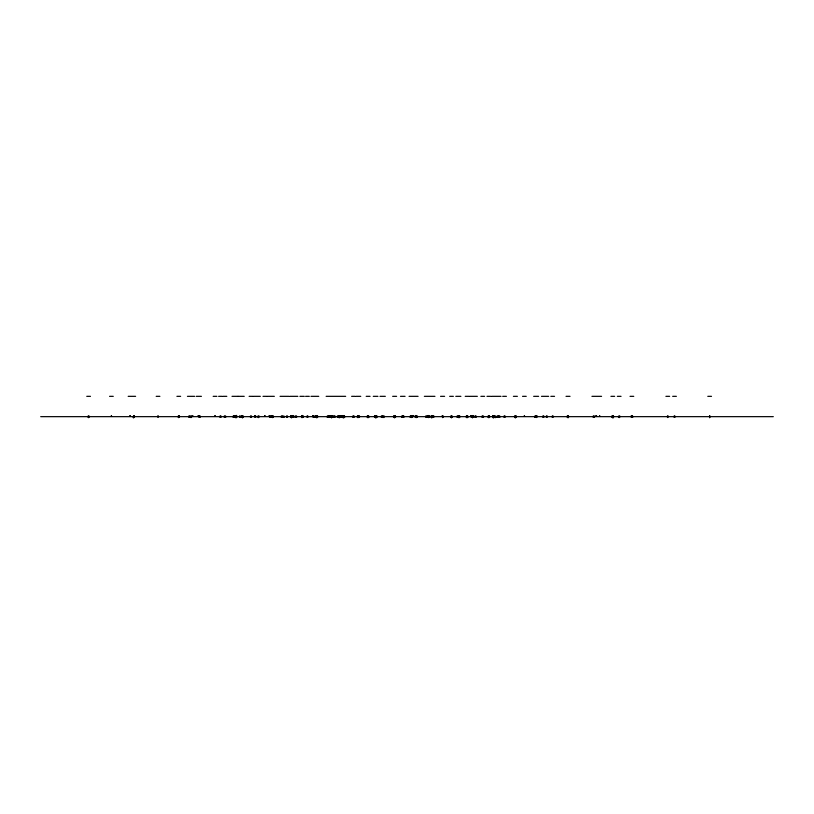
<?xml version="1.0" encoding="UTF-8"?>
<svg xmlns="http://www.w3.org/2000/svg" width="814" height="814" viewBox="0 0 814 814"><rect width="100%" height="100%" fill="white"/><g stroke="black" fill="none" stroke-linecap="round" stroke-linejoin="round"><path stroke-width="1.22" d="M133.689 415.639C132.631 421.357 133.923 413.441 134.483 416.361M236.375 417.256C234.31 418.284 238.37 417.195 235.602 415.801C238.644 414.143 233.883 418.101 236.894 417.206M367.114 416.361L368.04 415.639L368.956 416.361M416.208 416.361C418.691 415.344 412.851 415.211 417.185 416.361M236.029 416.575L236.091 415.639L236.152 416.361M368.213 417.206L368.844 417.206M214.977 416.361L215.008 415.679M376.231 416.727L376.119 417.663L376.923 417.206M357.967 416.361L358.018 415.639L358.872 416.361M428.551 416.361C430.962 415.374 425.325 415.15 429.375 416.361M236.152 416.941L236.091 417.663L235.338 417.206M272.415 416.361L272.487 415.639L273.229 416.361M332.143 417.206L332.499 415.649L333.211 416.361M192.725 416.361L192.776 415.679L192.877 416.361M316.819 416.361L316.9 415.639L317.867 416.361M375.885 417.643L375.071 416.727L375.793 415.679L377.024 416.3L376.037 415.639L376.027 417.623L376.831 417.206L375.478 417.653L376.21 417.134M432.051 416.361L432.122 415.639L433.028 416.361M375.702 417.206C374.521 417.389 376.16 414.753 375.956 416.361M344.739 416.361C343.193 415.232 341.636 415.618 343.752 416.361M416.972 417.206L415.374 417.206L417.063 417.206M473.494 416.361L472.456 415.659L472.476 417.653L473.372 417.206L471.866 417.419L473.107 417.206M272.548 417.206L273.138 417.206M332.57 417.206L333.14 417.206M268.996 416.361L269.119 415.659L269.302 416.361M242.216 416.361L242.369 415.639L243.315 416.361M312.678 416.361L312.8 415.659M488.675 416.361L488.838 415.639L489.702 416.361M599.542 416.361L599.664 415.659L599.857 416.361M316.972 417.206L317.653 417.206M432.193 417.206L433.913 417.206M129.864 416.361L129.996 415.659M199.196 416.361L199.369 415.639L200.427 416.361M271.316 416.361C271.632 415.455 273.504 415.679 272.883 416.361M473.443 416.361C470.665 414.265 472.893 419.566 472.853 416.361M303.408 416.361C301.424 413.309 300.498 419.424 303.144 417.206M375.274 416.361C375.508 414.184 375.936 418.64 375.254 417.073M431.929 416.361L432.132 415.639L432.417 416.361M331.4 416.361C331.227 415.323 333.028 415.374 332.58 416.361M567.663 416.361L567.948 415.639L568.498 416.361M264.642 416.361L264.825 415.649M367.816 416.361L368.325 415.7M442.175 416.361L442.755 415.639L443.376 416.361M466.849 416.361L467.063 415.639L467.999 416.361M415.985 416.361L416.219 415.639L417.073 416.361M466.829 416.361L467.063 415.639L467.867 416.361M515.282 416.361C517.958 415.435 512.81 415.679 516.107 416.361M596.041 416.361L596.286 415.639L596.855 416.361M111.152 416.361L111.386 415.639L111.66 416.361M178.51 416.361L178.765 415.639L179.456 416.361M524.124 416.361L524.369 415.639L524.643 416.361M197.853 416.361L198.128 415.639L198.413 416.361M431.339 417.206L432.061 415.639L432.326 416.361M488.542 416.361L488.838 415.639L489.448 416.361M367.745 416.361L368.04 415.639L368.834 416.361M471.082 416.361L471.377 415.639L472.334 416.361M342.623 416.168L342.867 415.649L343.406 416.361M415.923 416.361L416.219 415.639L416.636 416.361M157.733 416.361L158.038 415.639L158.343 416.361M242.063 416.361L242.379 415.639L243.081 416.361M567.857 416.361C568.752 414.021 569.179 419.464 567.124 417.206M242.511 417.206L243.203 417.206M312.973 417.206L314.306 417.206M199.522 417.206L200.325 417.206M236.019 417.602L236.152 415.679L236.966 416.361M472.72 417.206L472.588 417.623M198.972 416.361L199.43 415.649L199.766 416.361M272.09 416.361L272.487 415.639L272.558 416.361M315.354 416.361L315.771 415.639L316.585 416.361M415.812 416.361L416.219 415.639L416.524 416.361M374.918 416.361L375.407 415.639L376.231 416.503M473.188 416.361C472.68 414.214 470.553 417.49 472.151 417.206M494.312 416.432C493.925 417.999 496.56 417.999 496.174 416.432C494.943 415.588 493.701 415.537 492.389 416.361M233.353 416.361L233.862 415.639L234.798 416.361M316.371 416.361L316.9 415.639L317.592 416.361M394.22 416.361L394.607 415.649L395.197 416.361M178.988 417.206L179.375 417.206M239.418 416.361L239.957 415.639L240.486 416.361M286.436 416.361L287.006 415.639L287.576 416.361M332.071 416.361C333.099 414.733 331.166 416.9 331.98 415.883M595.716 416.361L596.224 415.659M673.951 416.361L674.521 415.639L675.091 416.361M328.225 416.361L328.805 415.639L329.395 416.361M343.223 416.361L343.712 415.639L344.729 416.361M306.847 416.361L307.448 415.639L308.038 416.361M329.212 416.361L329.812 415.639L330.413 416.361M432.387 417.206L432.916 417.206M488.227 416.361L488.766 415.639M546.174 416.361L546.784 415.639L547.395 416.361M472.476 417.643C472.639 412.474 470.411 418.813 472.212 417.206M442.134 416.361L442.368 415.649M250.336 416.361L250.966 415.639L251.597 416.361M312.861 415.985L313.746 415.659L314.408 416.361M425.59 416.361L426.221 415.639L426.841 416.361M158.313 417.206L157.763 417.206M242.643 417.206L242.43 417.663L242.989 417.206M357.377 416.361L358.018 415.639L358.669 416.361M552.045 416.361L552.686 415.639L553.327 416.361M375.193 416.432L376.007 415.639L376.617 416.361M394.078 416.361L394.739 415.639L395.401 416.361M568.467 417.206C567.785 418.844 568.406 413.716 567.012 416.361M188.624 416.361L189.296 415.639L189.977 416.361M254.589 416.361L255.26 415.639L255.942 416.361M178.062 416.361L178.724 415.649M241.677 416.361L242.379 415.639L242.684 416.361M358.191 416.361L358.903 415.639L359.615 416.361M432.132 417.663C431.328 419.169 429.802 414.418 431.746 416.432M492.989 416.361L493.711 415.639L494.678 416.361M542.612 416.361L543.335 415.639L544.057 416.361M219.739 416.361L220.492 415.639L221.235 416.361M330.82 416.361L331.532 415.639L332.346 416.361M367.277 416.361L368.488 415.801M339.804 416.361C341.168 414.947 343.976 416.646 341.402 415.679C339.428 415.812 343.864 416.076 342.836 415.883M381.084 416.361L381.858 415.639L382.631 416.361M466.137 416.361C466.687 415.069 468.05 416.595 467.134 415.679M503.774 416.361L504.558 415.639L505.331 416.361M357.539 416.361L358.323 415.639L359.116 416.361M466.28 416.361L467.012 415.639M393.945 416.361L394.739 415.639L395.685 416.361M456.837 416.361L457.641 415.639L459.991 416.361M592.989 416.361L593.793 415.639L594.607 416.361M631.074 416.361L631.888 415.639L632.844 416.361M314.957 416.361C316.412 415.405 317.582 415.669 317.379 416.361M492.541 416.361L493.355 415.639L494.169 416.361M295.167 416.361L295.991 415.639L296.805 416.361M338.512 416.361C338.99 415.018 341.219 416.249 340.313 416.361M281.064 416.361L281.898 415.639L284.452 416.361M450.681 416.361C452.635 415.445 452.472 415.649 450.559 416.361M458.211 416.361C462.199 415.496 456.725 415.364 459.371 416.361M514.428 416.361L515.516 415.679M410.907 416.361L411.752 415.639L412.596 416.361M357.173 416.361L357.977 415.639L358.079 416.361M317.511 417.206L315.059 417.206M337.128 416.361L337.973 415.639L338.828 416.361M415.374 416.361L416.188 415.649L415.262 416.361M294.047 417.206L293.325 417.206M198.697 416.361L199.308 415.679M269.444 416.361C269.943 414.56 271.428 417.033 271.438 415.679M338.461 416.361L339.336 415.639L340.15 416.361M401.495 416.361L402.35 415.639L403.215 416.361M487.973 416.361L488.553 415.679M534.645 416.361L535.51 415.639L536.375 416.361M235.226 416.361L236.029 415.679M330.749 416.361L331.563 415.659M375.997 415.649C375.112 416.219 377.136 415.761 374.755 415.842C373.504 416.788 376.567 414.529 376.292 416.361M431.227 416.361L432.041 415.679M492.439 416.361L493.905 415.801L492.735 416.361M496.988 416.361L497.914 415.639L498.84 416.361M232.936 416.361L233.862 415.639L234.371 416.361M374.409 416.361L375.661 415.985M410.276 416.361L411.05 415.649L411.843 416.361M224.023 416.361L224.959 415.639L225.895 416.361M241.443 416.361L242.307 415.659M291.371 416.361C292.419 415.496 293.64 415.537 294.098 416.361M409.971 416.361L411.202 415.639L412.128 416.361M474.552 416.361L475.498 415.639L476.444 416.361M535.093 416.361L536.039 415.639L536.986 416.361M402.258 416.361L403.215 415.639L404.171 416.361M630.921 416.361L631.888 415.639L632.692 416.361M290.608 416.361L291.565 415.639L292.531 416.361M333.435 416.361L334.401 415.639L335.368 416.361M301.475 416.361L302.442 415.639L303.235 416.361M498.168 416.361L499.135 415.639L500.091 416.361M315.924 416.361L316.9 415.639L316.982 416.361M327.014 416.361L327.981 415.639L328.948 416.361M352.503 416.361L353.479 415.639L354.446 416.361M481.756 416.361L482.722 415.639L483.699 416.361M312.993 416.361L313.105 415.639L313.41 416.361M234.31 417.206L233.048 417.206M240.425 417.206L239.479 417.206M368.508 417.206L367.226 417.206M287.505 417.206L286.508 417.206M675.02 417.206L674.023 417.206M273.005 417.206L272.537 417.663M344.332 417.206L343.813 417.663L344.627 417.206M307.967 417.206L306.919 417.206M330.342 417.206L328.836 417.206M547.313 417.206L546.245 417.206M375.875 417.206L375.315 417.206M443.304 417.206L442.46 417.623M426.77 417.206L425.661 417.206M251.516 417.206L250.407 417.206M553.255 417.206L552.126 417.206M395.319 417.206L394.658 417.643L395.563 417.206M189.886 417.206L188.706 417.206M255.861 417.206L254.67 417.206M488.888 417.623L489.692 417.206L487.993 417.206M301.516 416.229L301.943 415.761L301.74 417.206M359.523 417.206L358.282 417.206M494.342 417.206L492.511 417.206M543.966 417.206L542.704 417.206M709.605 415.659L709.605 417.643M89.255 417.206C87.251 419.22 87.912 413.777 89.347 416.361M134.391 417.206L133.862 417.653M221.143 417.206L219.831 417.206M332.254 417.206L331.695 415.7M343.457 417.206L342.775 417.663L343.63 417.206M382.621 417.206L383.954 417.541L384.32 416.107L383.119 415.7L382.295 417.511L381.176 417.206M467.755 417.206L466.524 417.419L467.887 417.206M505.229 417.206L503.876 417.206M359.015 417.206L357.641 417.206M395.441 417.206L394.037 417.206M368.742 417.206L368.04 417.663M458.353 417.206L456.939 417.206M594.505 417.206L593.091 417.206M632.59 417.206L631.226 417.419L632.722 417.206M296.703 417.206L295.268 417.206M282.621 417.206L281.166 417.206M341.88 417.206L340.486 417.419L344.617 417.206M452.248 417.206L451.394 417.653L452.35 417.206M459.778 417.206L458.231 417.206M412.495 417.206L411.324 417.541L411.731 417.206M338.726 417.206L337.23 417.206M284.34 417.206L282.845 417.206M271.062 417.206L269.546 417.206M403.113 417.206L401.597 417.206M536.273 417.206L534.757 417.206M613.542 417.206C614.244 419.352 609.503 414.611 613.756 416.361M242.379 417.663L242.898 417.47L241.555 417.206M613.329 416.361L612.688 415.649L612.779 417.663L612.779 415.639L613.43 416.361M709.706 417.623L709.727 415.7M331.756 417.643L332.448 417.206M459.106 415.659C458.577 416.453 458.954 415.171 459.31 416.361M412.016 417.206L410.083 417.206M498.728 417.206L497.1 417.206M234.676 417.206L233.415 417.206M225.783 417.206L224.135 417.206M293.132 417.206L291.483 417.206M476.332 417.206L474.674 417.206M536.874 417.206L536.762 415.639L536.568 417.511L535.205 417.206M292.409 417.206C289.051 418.142 293.274 416.972 291.565 417.663M404.049 417.206L402.37 417.206M341.605 417.206L339.916 417.206M335.246 417.206L333.557 417.206M499.979 417.206L498.28 417.206M303.286 417.206L301.587 417.206M341.992 417.206L340.628 417.47M354.324 417.206L352.625 417.206M494.2 417.206L493.284 417.663L494.556 417.206M483.577 417.206L481.878 417.206M415.476 417.206L416.341 417.623L415.384 417.206M515.659 417.653L516.371 417.206L514.763 417.317M368.335 416.361C367.419 415.425 367.724 415.628 368.213 416.361M367.694 415.73L367.236 416.361L368.121 415.7M375.417 415.679L375.62 416.361M458.903 415.659L458.455 416.361M235.989 415.679L235.877 417.47L235.877 416.727M332.356 415.761L332.499 416.432M394.332 415.73L395.268 416.361M340.679 415.801L342.022 416.361M272.425 415.649L272.507 415.7M394.546 415.679L393.803 416.361L394.821 415.649M343.6 415.7L343.549 416.361M317.104 417.623L316.351 417.511L316.829 417.206M458.984 417.643L459.625 417.206L458.903 417.643M410.388 417.206L411.009 417.206M291.381 415.659L292.43 416.361L291.565 415.639M515.455 417.663C513.919 417.073 515.934 418.203 515.313 417.206M199.42 415.679L199.542 416.361M467.124 417.663L466.249 417.206M612.779 417.663C610.897 416.351 613.705 414.072 612.026 417.206C613.135 417.979 611.456 414.367 612.657 417.643M330.85 417.206L331.644 417.663L331.43 417.206M86.762 396.337L90.466 396.337M109.554 396.337L113.258 396.337M128.185 396.337L135.602 396.337M156.186 396.337L159.89 396.337M176.913 396.337L180.616 396.337M187.444 396.337L194.658 396.337M196.276 396.337L201.414 396.337M213.166 396.337L216.87 396.337M218.63 396.337L222.344 396.337M223.107 396.337L226.811 396.337M232.01 396.337L237.942 396.337M238.095 396.337L244.231 396.337M249.115 396.337L252.818 396.337M253.408 396.337L260.317 396.337M263.003 396.337L266.707 396.337M267.297 396.337L274.338 396.337M280.047 396.337L288.858 396.337M289.713 396.337L297.843 396.337M299.918 396.337L304.294 396.337M305.586 396.337L309.3 396.337M310.979 396.337L318.752 396.337M326.129 396.337L345.665 396.337M351.617 396.337L355.331 396.337M356.166 396.337L360.755 396.337M366.188 396.337L370.055 396.337M373.28 396.337L377.93 396.337M380.006 396.337L385.327 396.337M392.653 396.337L396.601 396.337M400.498 396.337L405.067 396.337M409.055 396.337L418.081 396.337M424.359 396.337L434.951 396.337M440.547 396.337L444.607 396.337M449.664 396.337L453.367 396.337M455.789 396.337L460.897 396.337M465.211 396.337L468.925 396.337M469.525 396.337L477.35 396.337M480.871 396.337L484.574 396.337M486.986 396.337L490.689 396.337M491.503 396.337L500.986 396.337M502.696 396.337L506.41 396.337M513.41 396.337L517.378 396.337M522.537 396.337L526.241 396.337M533.658 396.337L538.614 396.337M541.483 396.337L548.636 396.337M550.834 396.337L554.538 396.337M566.025 396.337L570.034 396.337M591.941 396.337L601.556 396.337M610.927 396.337L614.631 396.337M617.348 396.337L621.051 396.337M630.026 396.337L633.74 396.337M665.903 396.337L669.617 396.337M672.669 396.337L676.373 396.337M707.793 396.337L711.497 396.337M40.7 416.656L773.3 416.656M467.022 417.643L466.391 417.206M331.532 417.663L330.922 417.206M488.797 417.663L488.298 417.206M271.825 417.206L272.425 417.206M515.608 415.7L515.761 416.361M343.854 415.639L344.403 416.361M342.704 417.206L343.773 417.663M242.419 415.679L242.531 416.361M242.257 417.653L241.758 417.206M367.928 417.653L367.338 417.206M133.638 417.653L133.689 416.727M343.681 417.643L342.633 417.206M376.2 415.649L376.923 416.3M291.381 417.643L290.832 417.206M178.724 417.653L178.144 417.206M199.216 417.206L198.799 417.206M178.785 415.639L179.019 416.361M316.137 417.206L316.86 417.663L316.29 417.206M596.316 415.649L596.53 416.361M395.146 415.761L395.543 416.361M442.429 415.649L442.623 416.361M264.896 415.649L265.079 416.361M492.857 417.206L494.159 417.206L493.07 417.206M471.672 417.206L471.123 417.206M427.665 417.206L429.426 417.206L427.757 417.206M327.126 417.206L328.296 417.206M316.046 417.206L315.405 417.206M130.077 415.659L130.209 416.361M271.53 415.659C271.825 416.646 272.415 415.323 271.662 416.361M450.681 417.206L451.455 417.663L450.783 417.206M374.501 417.206L375.641 417.541L374.969 417.206M357.275 417.206L358.15 417.653L357.458 417.206M434.025 416.361C433.587 414.54 431.746 417.104 432.153 415.7M472.252 416.361L471.377 415.639L470.421 416.361L471.377 415.639L471.672 416.361M429.324 416.361L428.103 415.761L428.663 416.361M133.771 415.679L133.811 416.656M215.028 415.679L215.049 416.361M489.133 416.361L488.929 415.679L489 416.361M416.463 416.361L416.29 415.679L416.239 416.361M293.651 416.3L293.651 416.229M667.195 416.575C668.284 419.963 668.548 413.349 667.195 416.503M190.211 416.575C191.758 420.095 192.684 413.4 190.211 416.503M257.509 416.575C259.025 420.126 260.236 413.461 257.519 416.503M618.192 416.575C619.922 420.156 620.909 413.359 618.192 416.575M428.632 417.572L429.273 417.206L428.581 417.541M316.422 416.3L317.002 415.659L316.442 416.229M374.664 416.3L375.295 415.639L374.735 416.229M412.912 416.3C414.255 415.598 414.357 415.547 412.912 416.3M427.716 416.3L428.144 415.761L427.747 416.229M241.565 416.3L241.962 415.761L241.585 416.229M290.751 416.3L291.147 415.761L290.771 416.229M254.416 416.3L255.311 415.639L254.416 416.3M342.847 416.3L342.877 416.229M340.048 417.206L339.214 417.653L340.089 417.206M338.685 417.256L339.275 417.663L338.685 417.317M493.284 417.663L492.724 417.419L493.294 417.663M394.464 417.623L393.925 417.206L394.352 417.643"/></g></svg>
